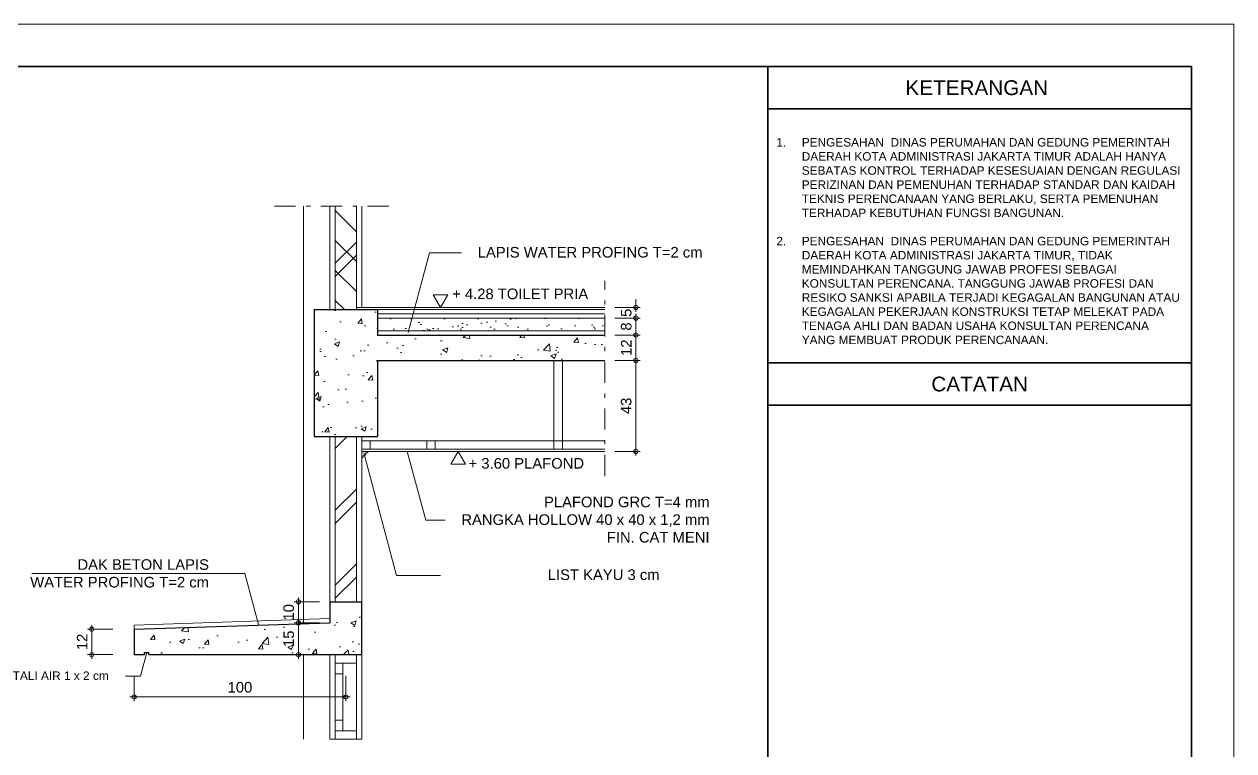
# Model space of a CAD drawing. Header units: millimetres. Extents: x -11 to 1625, y -267 to 180.
# Drawn here: x 617.18 to 645.74, y 75.1 to 92.26 of the extents above; entities that cross this region are included whole.
import ezdxf
from ezdxf.enums import TextEntityAlignment as Align

# ---------------------------------------------------------------- set-up
doc = ezdxf.new("R2010")
doc.units = ezdxf.units.MM
doc.linetypes.add('DASHDOT', pattern=[1, 0.5, -0.25, 0, -0.25])
for name, color, linetype, lineweight in [('ars', 11, 'Continuous', 5), ('blk', 1, 'Continuous', 30), ('GRS KOP', 1, 'Continuous', 35), ('kop', 7, 'Continuous', 20), ('kus', 63, 'Continuous', 15), ('lan', 7, 'Continuous', 15), ('not', 7, 'Continuous', 20), ('pla', 213, 'Continuous', 15), ('tem', 5, 'Continuous', 20), ('u', 6, 'Continuous', 20)]:
    doc.layers.add(name, color=color, linetype=linetype, lineweight=lineweight)
doc.styles.add('BARU', font='complex.shx')
doc.styles.add('S', font='SIMPLEX', dxfattribs={"width": 1.1})
doc.styles.get("Standard").update_dxf_attribs({"font": 'ARIALUNI.TTF'})
doc.linetypes.add('BATTING', pattern='A,0.0001,-0.1,[134,ltypeshp.shx,S=0.1,R=0,X=-0.1,Y=0],-0.2,[134,ltypeshp.shx,S=0.1,R=180,X=0.1,Y=0],-0.1', length=0.4001)
doc.dimstyles.new('SK-20', dxfattribs={"dimtxt": 0.25, "dimasz": 0.1, "dimexe": 0.1, "dimexo": 0, "dimgap": 0.1, "dimtad": 1, "dimdec": 0, "dimlfac": 20, "dimzin": 12, "dimdsep": 46, "dimtxsty": 'Standard', "dimblk": 'BULAT', "dimcen": 0.1, "dimdle": 0.1, "dimclrd": 256, "dimclre": 256, "dimclrt": 256, "dimadec": 0, "dimazin": 3, "dimtfac": 1, "dimtdec": 0, "dimtix": 1, "dimtofl": 0, "dimtmove": 0, "dimatfit": 3, "dimldrblk": 'BULAT', "dimfxl": 0, "dimtolj": 1, "dimtzin": 0, "dimlwd": -1, "dimlwe": -1, "dimarcsym": 0})
pattern_1 = [(50, (312.9276, 1.9773), (1.2752927, -0.1115736), [0.13335, -1.46685]), (355, (312.9276, 1.9773), (-0.246704, 1.337398), [0.10668, -1.173484]), (100.45144, (313.0338, 1.968), (1.0285887, 1.2258243), [0.11333, -1.2466317]), (46.1842, (312.9276, 2.333), (1.897553, -0.294296), [0.200025, -2.200275]), (96.63556, (313.0857, 2.3084), (1.661829, 1.731983), [0.169995, -1.869949]), (351.18415, (312.9276, 2.333), (1.661829, 1.731983), [0.16002, -1.760218]), (21, (313.1054, 2.244), (1.0613007, -0.7158564), [0.13335, -1.46685]), (326, (313.1054, 2.244), (0.432614, 1.289316), [0.10668, -1.17348]), (71.45144, (313.1938, 2.1844), (1.493915, 0.5734594), [0.11333, -1.2466296]), (37.5, (312.92757, 1.9773), (0.0216202, 0.5918853), [0, -1.159256, 0, -1.19126, 0, -1.177925]), (7.5, (312.9276, 1.9773), (0.4677376, 0.701264), [0, -0.679196, 0, -1.132586, 0, -0.448945]), (327.5, (312.53108, 1.9773), (0.9491342, -0.0401012), [0, -0.4445, 0, -1.38684, 0, -1.84023]), (317.5, (312.3533, 1.9773), (1.0369043, 0.1779854), [0, -0.57785, 0, -0.921004, 0, -1.30683])]

# ---------------------------------------------------------------- blocks, each defined once
blk = doc.blocks.new('kop')
at = {"layer": 'GRS KOP'}
for p, q in [((73, 1), (73, 54)), ((83, 1), (83, 54)), ((73, 53), (83, 53)), ((73, 47), (83, 47)), ((73, 46), (83, 46))]:
    blk.add_line(p, q, dxfattribs=at)
blk.add_lwpolyline([(1, 54), (83, 54), (83, 1), (1, 1)], close=True, dxfattribs=at)
at = {"layer": 'kop', "color": 7}
for q in [(0, 55), (84, 0), (84, 0)]:
    blk.add_line((84, 55), q, dxfattribs=at)
at = {"layer": 'kop'}
for s, p in [('KETERANGAN ', (78, 53.5)), ('CATATAN', (78, 46.5))]:
    blk.add_text(s, height=0.35, dxfattribs=at).set_placement(p, align=Align.MIDDLE)
at = {"layer": 'kop', "insert": (73.2, 49.875), "char_height": 0.2, "width": 9.6, "attachment_point": 4}
blk.add_mtext('\\pi-0.6,l0.6,t0.6;1.^IPENGESAHAN  DINAS PERUMAHAN DAN GEDUNG PEMERINTAH DAERAH KOTA ADMINISTRASI JAKARTA TIMUR ADALAH HANYA SEBATAS KONTROL TERHADAP KESESUAIAN DENGAN REGULASI PERIZINAN DAN PEMENUHAN TERHADAP STANDAR DAN KAIDAH TEKNIS PERENCANAAN YANG BERLAKU, SERTA PEMENUHAN TERHADAP KEBUTUHAN FUNGSI BANGUNAN.\\P\\P2.^IPENGESAHAN  DINAS PERUMAHAN DAN GEDUNG PEMERINTAH DAERAH KOTA ADMINISTRASI JAKARTA TIMUR, TIDAK MEMINDAHKAN TANGGUNG JAWAB PROFESI SEBAGAI KONSULTAN PERENCANA. TANGGUNG JAWAB PROFESI DAN RESIKO SANKSI APABILA TERJADI KEGAGALAN BANGUNAN ATAU KEGAGALAN PEKERJAAN KONSTRUKSI TETAP MELEKAT PADA TENAGA AHLI DAN BADAN USAHA KONSULTAN PERENCANA YANG MEMBUAT PRODUK PERENCANAAN.', dxfattribs=at)
at = {"layer": 'kop', "style": 'BARU', "flags": 4}
for p, height in [((73.8, 5.4), 0.35), ((80.303, 5.382), 0.25), ((73.8, 4.9), 0.35), ((80.303, 4.882), 0.25), ((73.8, 4.4), 0.35), ((80.303, 4.382), 0.25)]:
    blk.add_attdef('-', p, '', height=height, dxfattribs=at)
at = {"layer": 'kop', "flags": 4}
for tag, p in [('AR-00', (78.057, 2.648)), ('00', (81.238, 2.647))]:
    blk.add_attdef(tag, text='', height=0.35, dxfattribs=at).set_placement(p, align=Align.MIDDLE)
blk = doc.blocks.new('PEILA')
blk.add_lwpolyline([(-0.188, -0.325), (0.188, -0.325), (0, 0)], close=True)
at = {"style": 'S', "width": 1.1, "flags": 4}
blk.add_attdef('CAT', (0.265, -0.289), '', height=0.2, dxfattribs=at)
blk = doc.blocks.new('BULAT')
for p, q in [((-1, 0), (1, 0)), ((0, -1), (0, 1))]:
    blk.add_line(p, q)
blk.add_circle((0, 0), 0.5)
blk = doc.blocks.new('*D2850')
at = {"layer": 'Defpoints', "color": 0, "ltscale": 0.15}
for p in [(619.774, 76.872), (624.774, 76.872), (624.774, 76.372)]:
    blk.add_point(p, dxfattribs=at)
at = {"layer": 'u', "ltscale": 0.15}
for p, q in [((619.774, 76.872), (619.774, 76.272)), ((624.774, 76.872), (624.774, 76.272)), ((619.874, 76.372), (624.674, 76.372))]:
    blk.add_line(p, q, dxfattribs=at)
at = {"layer": 'u', "ltscale": 0.15, "xscale": 0.1, "yscale": 0.1, "zscale": 0.1, "rotation": 180}
blk.add_blockref('BULAT', (619.774, 76.372), dxfattribs=at)
at = {"layer": 'u', "ltscale": 0.15, "xscale": 0.1, "yscale": 0.1, "zscale": 0.1}
blk.add_blockref('BULAT', (624.774, 76.372), dxfattribs=at)
at = {"layer": 'u', "ltscale": 0.15, "insert": (622.274, 76.6), "char_height": 0.25, "attachment_point": 5}
blk.add_mtext('\\A1;100', dxfattribs=at)
blk = doc.blocks.new('*D2851')
at = {"layer": 'Defpoints', "color": 0, "ltscale": 0.15}
for p in [(619.274, 77.972), (618.774, 77.372), (619.274, 77.372)]:
    blk.add_point(p, dxfattribs=at)
at = {"layer": 'u', "ltscale": 0.15}
for p, q in [((619.274, 77.972), (618.674, 77.972)), ((618.774, 77.872), (618.774, 77.472)), ((619.274, 77.372), (618.674, 77.372))]:
    blk.add_line(p, q, dxfattribs=at)
at = {"layer": 'u', "ltscale": 0.15, "xscale": 0.1, "yscale": 0.1, "zscale": 0.1}
for p, rotation in [((618.774, 77.972), 90), ((618.774, 77.372), 270)]:
    blk.add_blockref('BULAT', p, dxfattribs=dict(at, rotation=rotation))
at = {"layer": 'u', "ltscale": 0.15, "insert": (618.549, 77.672), "char_height": 0.25, "attachment_point": 5, "rotation": 90}
blk.add_mtext('\\A1;12', dxfattribs=at)
blk = doc.blocks.new('*D2852')
at = {"layer": 'Defpoints', "color": 0, "ltscale": 0.15}
for p in [(624.154, 78.622), (623.654, 78.122), (624.154, 78.122)]:
    blk.add_point(p, dxfattribs=at)
at = {"layer": 'u', "ltscale": 0.15}
for p, q in [((624.154, 78.622), (623.554, 78.622)), ((623.654, 78.522), (623.654, 78.222)), ((624.154, 78.122), (623.554, 78.122))]:
    blk.add_line(p, q, dxfattribs=at)
at = {"layer": 'u', "ltscale": 0.15, "xscale": 0.1, "yscale": 0.1, "zscale": 0.1}
for p, rotation in [((623.654, 78.622), 90), ((623.654, 78.122), 270)]:
    blk.add_blockref('BULAT', p, dxfattribs=dict(at, rotation=rotation))
at = {"layer": 'u', "ltscale": 0.15, "insert": (623.426, 78.372), "char_height": 0.25, "attachment_point": 5, "rotation": 90}
blk.add_mtext('\\A1;10', dxfattribs=at)
blk = doc.blocks.new('*D2853')
at = {"layer": 'Defpoints', "color": 0, "ltscale": 0.15}
for p in [(624.154, 78.122), (623.654, 77.372), (624.154, 77.372)]:
    blk.add_point(p, dxfattribs=at)
at = {"layer": 'u', "ltscale": 0.15}
for p, q in [((624.154, 78.122), (623.554, 78.122)), ((623.654, 78.022), (623.654, 77.472)), ((624.154, 77.372), (623.554, 77.372))]:
    blk.add_line(p, q, dxfattribs=at)
at = {"layer": 'u', "ltscale": 0.15, "xscale": 0.1, "yscale": 0.1, "zscale": 0.1}
for p, rotation in [((623.654, 78.122), 90), ((623.654, 77.372), 270)]:
    blk.add_blockref('BULAT', p, dxfattribs=dict(at, rotation=rotation))
at = {"layer": 'u', "ltscale": 0.15, "insert": (623.426, 77.747), "char_height": 0.25, "attachment_point": 5, "rotation": 90}
blk.add_mtext('\\A1;15', dxfattribs=at)
blk = doc.blocks.new('PEIL')
blk.add_lwpolyline([(-0.188, 0.325), (0.188, 0.325), (0, 0)], close=True)
at = {"style": 'S', "width": 1.1, "flags": 4}
blk.add_attdef('CAT', (0.265, 0.036), '', height=0.2, dxfattribs=at)
blk = doc.blocks.new('*D2854')
at = {"layer": 'Defpoints', "color": 0, "ltscale": 0.15}
for p in [(631.121, 85.572), (631.121, 85.322), (631.621, 85.322)]:
    blk.add_point(p, dxfattribs=at)
at = {"layer": 'u', "ltscale": 0.15}
for p, q in [((631.621, 85.672), (631.621, 85.772)), ((631.121, 85.572), (631.721, 85.572)), ((631.121, 85.322), (631.721, 85.322)), ((631.621, 85.222), (631.621, 85.122))]:
    blk.add_line(p, q, dxfattribs=at)
at = {"layer": 'u', "ltscale": 0.15, "xscale": 0.1, "yscale": 0.1, "zscale": 0.1}
for p, rotation in [((631.621, 85.572), 270), ((631.621, 85.322), 90)]:
    blk.add_blockref('BULAT', p, dxfattribs=dict(at, rotation=rotation))
at = {"layer": 'u', "ltscale": 0.15, "insert": (631.394, 85.447), "char_height": 0.25, "attachment_point": 5, "rotation": 90}
blk.add_mtext('\\A1;5', dxfattribs=at)
blk = doc.blocks.new('*D2855')
at = {"layer": 'Defpoints', "color": 0, "ltscale": 0.15}
for p in [(631.121, 84.922), (631.121, 84.322), (631.621, 84.322)]:
    blk.add_point(p, dxfattribs=at)
at = {"layer": 'u', "ltscale": 0.15}
for p, q in [((631.121, 84.922), (631.721, 84.922)), ((631.621, 84.822), (631.621, 84.422)), ((631.121, 84.322), (631.721, 84.322))]:
    blk.add_line(p, q, dxfattribs=at)
at = {"layer": 'u', "ltscale": 0.15, "xscale": 0.1, "yscale": 0.1, "zscale": 0.1}
for p, rotation in [((631.621, 84.922), 90), ((631.621, 84.322), 270)]:
    blk.add_blockref('BULAT', p, dxfattribs=dict(at, rotation=rotation))
at = {"layer": 'u', "ltscale": 0.15, "insert": (631.396, 84.622), "char_height": 0.25, "attachment_point": 5, "rotation": 90}
blk.add_mtext('\\A1;12', dxfattribs=at)
blk = doc.blocks.new('*D2856')
at = {"layer": 'Defpoints', "color": 0, "ltscale": 0.15}
for p in [(631.121, 84.322), (631.121, 82.172), (631.621, 82.172)]:
    blk.add_point(p, dxfattribs=at)
at = {"layer": 'u', "ltscale": 0.15}
for p, q in [((631.121, 84.322), (631.721, 84.322)), ((631.621, 84.222), (631.621, 82.272)), ((631.121, 82.172), (631.721, 82.172))]:
    blk.add_line(p, q, dxfattribs=at)
at = {"layer": 'u', "ltscale": 0.15, "xscale": 0.1, "yscale": 0.1, "zscale": 0.1}
for p, rotation in [((631.621, 84.322), 90), ((631.621, 82.172), 270)]:
    blk.add_blockref('BULAT', p, dxfattribs=dict(at, rotation=rotation))
at = {"layer": 'u', "ltscale": 0.15, "insert": (631.394, 83.247), "char_height": 0.25, "attachment_point": 5, "rotation": 90}
blk.add_mtext('\\A1;43', dxfattribs=at)
blk = doc.blocks.new('*D2857')
at = {"layer": 'Defpoints', "color": 0, "ltscale": 0.15}
for p in [(631.121, 85.322), (631.121, 84.922), (631.621, 84.922)]:
    blk.add_point(p, dxfattribs=at)
at = {"layer": 'u', "ltscale": 0.15}
for p, q in [((631.121, 85.322), (631.721, 85.322)), ((631.621, 85.222), (631.621, 85.022)), ((631.121, 84.922), (631.721, 84.922))]:
    blk.add_line(p, q, dxfattribs=at)
at = {"layer": 'u', "ltscale": 0.15, "xscale": 0.1, "yscale": 0.1, "zscale": 0.1}
for p, rotation in [((631.621, 85.322), 90), ((631.621, 84.922), 270)]:
    blk.add_blockref('BULAT', p, dxfattribs=dict(at, rotation=rotation))
at = {"layer": 'u', "ltscale": 0.15, "insert": (631.394, 85.122), "char_height": 0.25, "attachment_point": 5, "rotation": 90}
blk.add_mtext('\\A1;8', dxfattribs=at)

msp = doc.modelspace()

# ---------------------------------------------------------------- hatches: boundary and pattern name
at = {"layer": 'ars'}
h = msp.add_hatch(dxfattribs=at)
h.set_pattern_fill('TEMBOK', color=256, scale=1.25)
h.set_pattern_definition([(45, (554.7954, -163.4232), (-0.8838835, 0.8838835), []), (45, (555.1079, -163.4232), (-0.8838835, 0.8838835), [])])
h.paths.add_polyline_path([(624.524303, 85.5218613), (625.024303, 85.5218613), (625.024303, 87.9683148), (624.524303, 87.9683148)])
h = msp.add_hatch(dxfattribs=at)
h.set_pattern_fill('_USER', color=256, scale=0.5, angle=135, pattern_type=0)
h.set_pattern_definition([(135, (137.83717, 59.0677), (-0.3535534, -0.3535534), [])])
h.paths.add_polyline_path([(625.024303, 87.9683148), (624.524303, 87.9683148), (624.524303, 85.5218613), (625.024303, 85.5218613)])
h = msp.add_hatch(dxfattribs=at)
h.set_pattern_fill('TEMBOK', color=256, scale=1.25)
h.set_pattern_definition([(45, (554.7954, -165.7232), (-0.8838835, 0.8838835), []), (45, (555.1079, -165.7232), (-0.8838835, 0.8838835), [])])
h.paths.add_polyline_path([(625.024303, 82.5218613), (624.524303, 82.5218613), (624.524303, 78.3718613), (625.024303, 78.3718613)])
at = {"layer": 'lan'}
h = msp.add_hatch(dxfattribs=at)
h.set_pattern_fill('AR-CONC', color=256, scale=0.007)
h.set_pattern_definition(pattern_1)
h.paths.add_polyline_path([(630.8883156, 84.9218613), (625.524303, 84.9218613), (625.524303, 85.5218613), (624.024303, 85.5218613), (624.024303, 82.5218613), (625.524303, 82.5218613), (625.524303, 84.3218613), (630.8883156, 84.3218613)])
h = msp.add_hatch(dxfattribs=at)
h.set_pattern_fill('AR-SAND', color=256, scale=0.01)
h.set_pattern_definition([(37.5, (309.72432, -51.39555), (-0.0160003, 0.48941324), [0, -0.38608, 0, -0.4318, 0, -0.41275]), (7.5, (309.7243, -51.39555), (0.4495233, 0.7168251), [0, -0.20828, 0, -0.34798, 0, -0.13335]), (327.5, (309.4119, -51.39555), (0.79099237, 0.0014372), [0, -0.127, 0, -0.4572, 0, -0.5969]), (317.5, (309.4119, -51.39555), (0.7635565, 0.2229293), [0, -0.0635, 0, -0.29972, 0, -0.3429])])
h.paths.add_polyline_path([(625.524303, 85.3218613), (625.524303, 85.0218613), (630.8883156, 85.0218613), (630.8883156, 85.3218613)])
h = msp.add_hatch(dxfattribs=at)
h.set_pattern_fill('AR-CONC', color=256, scale=0.007)
h.set_pattern_definition(pattern_1)
h.paths.add_polyline_path([(619.774303, 77.9718613), (619.774303, 77.3718613), (620.024303, 77.3718613), (620.024303, 77.4218613), (620.124303, 77.4218613), (620.124303, 77.3718613), (625.149303, 77.3718613), (625.149303, 78.6218613), (624.399303, 78.6218613), (624.399303, 78.1218613)])
h.paths.add_polyline_path([(623.6854355, 77.4781028), (623.6854355, 77.9915748), (623.1702582, 77.9915748), (623.1702582, 77.4781028)], flags=24)

# ---------------------------------------------------------------- linework, layer by layer
at = {"layer": 'ars'}
for p, q in [((624.133147, 85.5218613), (630.8883156, 85.5218613)), ((625.024303, 85.5718613), (630.8883156, 85.5718613)), ((625.524303, 85.3218613), (630.8883156, 85.3218613)), ((630.8883156, 82.1718613), (625.149303, 82.1718613)), ((619.774303, 78.0719316), (624.399303, 78.2219316)), ((619.774303, 77.9718613), (619.774303, 78.0719316))]:
    msp.add_line(p, q, dxfattribs=at)
at = {"layer": 'ars', "linetype": 'BATTING', "ltscale": 0.25}
msp.add_line((625.524303, 85.4218613), (630.8883156, 85.4218613), dxfattribs=at)
at = {"layer": 'ars'}
msp.add_lwpolyline([(625.024303, 87.9683148), (625.024303, 85.5218613), (624.524303, 85.5218613), (624.524303, 87.9683148)], dxfattribs=at)
msp.add_lwpolyline([(624.524303, 78.6218613), (624.524303, 82.5218613), (625.024303, 82.5218613), (625.024303, 78.6218613)], close=True, dxfattribs=at)
at = {"layer": 'blk'}
for p, q in [((624.024303, 85.5218613), (625.524303, 85.5218613)), ((624.024303, 85.5218613), (624.024303, 82.5218613)), ((625.524303, 85.5218613), (625.524303, 84.9218613)), ((625.524303, 84.9218613), (630.8883156, 84.9218613)), ((625.524303, 84.3218613), (630.8883156, 84.3218613)), ((625.524303, 84.3218613), (625.524303, 82.5218613)), ((624.024303, 82.5218613), (625.524303, 82.5218613)), ((624.399303, 78.6218613), (625.149303, 78.6218613)), ((624.399303, 78.6218613), (624.399303, 78.1218613)), ((625.149303, 77.3718613), (625.149303, 78.6218613)), ((619.774303, 77.9718613), (624.399303, 78.1218613)), ((619.774303, 77.9718613), (619.774303, 77.3718613)), ((620.024303, 77.4218613), (620.124303, 77.4218613)), ((620.024303, 77.3718613), (620.024303, 77.4218613)), ((620.124303, 77.3718613), (620.124303, 77.4218613)), ((619.774303, 77.3718613), (620.024303, 77.3718613)), ((620.124303, 77.3718613), (625.149303, 77.3718613))]:
    msp.add_line(p, q, dxfattribs=at)
at = {"layer": 'kus'}
for p, q in [((624.399303, 77.3718613), (624.399303, 75.3718613)), ((624.524303, 77.3718613), (624.524303, 75.3718613)), ((625.024303, 77.1718613), (624.524303, 77.1718613)), ((624.699303, 77.1718613), (624.699303, 75.5718613)), ((625.024303, 77.3718613), (625.024303, 75.3718613)), ((625.149303, 77.3718613), (625.149303, 75.3718613)), ((624.699303, 76.9218613), (624.524303, 76.9218613)), ((624.699303, 75.8218613), (624.524303, 75.8218613)), ((625.024303, 75.5718613), (624.524303, 75.5718613))]:
    msp.add_line(p, q, dxfattribs=at)
at = {"layer": 'lan'}
for p, q in [((625.524303, 85.0218613), (630.8883156, 85.0218613)), ((624.399303, 82.5218613), (624.399303, 78.6218613)), ((625.149303, 78.6218613), (625.149303, 82.5218613))]:
    msp.add_line(p, q, dxfattribs=at)
msp.add_lwpolyline([(625.2826363, 82.1385279), (625.2826363, 82.1551946), (625.299303, 82.1551946), (625.299303, 82.1718613), (625.149303, 82.1718613), (625.149303, 82.0218613), (625.1659697, 82.0218613), (625.1659697, 82.0385279), (625.1826363, 82.0385279), (625.1826363, 82.0718613, 0.4142135624), (625.249303, 82.1385279)], format="xyb", close=True, dxfattribs=at)
at = {"layer": 'not', "linetype": 'DASHDOT'}
for p, q in [((623.086803, 87.9683148), (625.836803, 87.9683148)), ((630.8883156, 81.58974), (630.8883156, 86.1999036))]:
    msp.add_line(p, q, dxfattribs=at)
at = {"layer": 'not'}
for p, q in [((626.2451471, 84.9846894), (626.747886, 86.8609362)), ((627.5083937, 86.8609362), (626.747886, 86.8609362)), ((625.9707917, 79.2440316), (625.1954148, 82.1377777)), ((626.6613201, 80.5459366), (626.2256549, 82.1718613)), ((627.1205175, 80.5459366), (626.6613201, 80.5459366)), ((617.3603684, 79.2861969), (622.3894418, 79.2861969)), ((622.3894418, 79.2861969), (622.711803, 78.0831287)), ((627.0083937, 79.2440316), (625.9707917, 79.2440316)), ((619.9244352, 76.8625471), (620.074303, 77.4218613)), ((619.5756489, 76.8625471), (619.9244352, 76.8625471))]:
    msp.add_line(p, q, dxfattribs=at)
at = {"layer": 'pla'}
for p, q in [((629.686803, 84.3218613), (629.686803, 82.2218613)), ((629.886803, 84.3218613), (629.886803, 82.2218613)), ((630.8883156, 82.4218613), (625.149303, 82.4218613)), ((625.349303, 82.2218613), (625.349303, 82.4218613)), ((626.686803, 82.4218613), (626.686803, 82.2218613)), ((626.886803, 82.4218613), (626.886803, 82.2218613)), ((630.8883156, 82.2218613), (625.149303, 82.2218613))]:
    msp.add_line(p, q, dxfattribs=at)
at = {"layer": 'tem'}
for p, q in [((623.774303, 87.9683148), (623.774303, 78.0984238)), ((624.399303, 87.9683148), (624.399303, 85.5218613)), ((625.149303, 85.5718613), (625.149303, 87.9683148)), ((623.774303, 77.3718613), (623.774303, 75.3718613)), ((625.149303, 75.3718613), (624.399303, 75.3718613))]:
    msp.add_line(p, q, dxfattribs=at)

# ---------------------------------------------------------------- block references
at = {"layer": 'kop'}
msp.add_blockref('kop', (561.738206, 37.2640826), dxfattribs=at)
at = {"layer": 'not'}
ref = msp.add_blockref('PEIL', (627.0072159, 85.5718613), dxfattribs=dict(at, xscale=0.9237604307034011, yscale=0.9237604307034011, zscale=0.9237604307034011))
ref.add_attrib('CAT', '+ 4.28 TOILET PRIA', (627.2838894, 85.7691672), dxfattribs={"layer": '0', "height": 0.25, "flags": 4})
ref = msp.add_blockref('PEILA', (627.4283245, 82.1718613), dxfattribs=dict(at, xscale=0.9237604307034011, yscale=0.9237604307034011, zscale=0.9237604307034011))
ref.add_attrib('CAT', '+ 3.60 PLAFOND', (627.6716699, 81.7653094), dxfattribs={"layer": '0', "height": 0.25, "flags": 4})

# ---------------------------------------------------------------- texts
at = {"layer": 'not', "attachment_point": 3}
for s, width, insert, char_height in [('LAPIS WATER PROFING T=2 cm', 5.341866339, (633.1945995, 87.0019389), 0.25), ('PLAFOND GRC T=4 mm\\PRANGKA HOLLOW 40 x 40 x 1,2 mm\\PFIN. CAT MENI', 5.991879666, (633.3612907, 81.1031469), 0.25), ('DAK BETON LAPIS WATER PROFING T=2 cm', 4.214865537, (621.5428838, 79.6252584), 0.25), ('LIST KAYU 3 cm', 4.790343037, (632.180404, 79.3850343), 0.25), ('\\A1;TALI AIR 1 x 2 cm', 2.302947682, (619.1756489, 76.9747168), 0.2)]:
    msp.add_mtext_dynamic_manual_height_columns(s, width=width, gutter_width=4.3707989, heights=[0], dxfattribs=dict(at, insert=insert, char_height=char_height))

# ---------------------------------------------------------------- dimensions: what is measured, and where the dimension line sits
at = {"layer": 'u', "ltscale": 0.15}
for base, p1, p2, picture, middle in [((631.6213561, 85.3218613), (631.1213561, 85.5718613), (631.1213561, 85.3218613), '*D2854', (631.6213561, 85.4468613)), ((631.6213561, 84.9218613), (631.1213561, 85.3218613), (631.1213561, 84.9218613), '*D2857', (631.6213561, 85.1218613)), ((631.6213561, 84.3218613), (631.1213561, 84.9218613), (631.1213561, 84.3218613), '*D2855', (631.6213561, 84.6218613)), ((631.6213561, 82.1718613), (631.1213561, 84.3218613), (631.1213561, 82.1718613), '*D2856', (631.6213561, 83.2468613)), ((623.6536995, 78.1218613), (624.1536995, 78.6218613), (624.1536995, 78.1218613), '*D2852', (623.6536995, 78.3718613)), ((618.774303, 77.3718613), (619.274303, 77.9718613), (619.274303, 77.3718613), '*D2851', (618.774303, 77.6718613)), ((623.6536995, 77.3718613), (624.1536995, 78.1218613), (624.1536995, 77.3718613), '*D2853', (623.6536995, 77.7468613))]:
    dim = msp.add_linear_dim(base=base, p1=p1, p2=p2, angle=270, dimstyle='SK-20', dxfattribs=at)
    dim.commit()
    dim.dimension.update_dxf_attribs({"geometry": picture, "text_midpoint": middle, "dimtype": 160})
dim = msp.add_linear_dim(base=(624.774303, 76.3718613), p1=(619.774303, 76.8718613), p2=(624.774303, 76.8718613), dimstyle='SK-20', dxfattribs=at)
dim.commit()
dim.dimension.update_dxf_attribs({"geometry": '*D2850', "text_midpoint": (622.274303, 76.3718613), "dimtype": 160})

doc.saveas('drawing.dxf')
